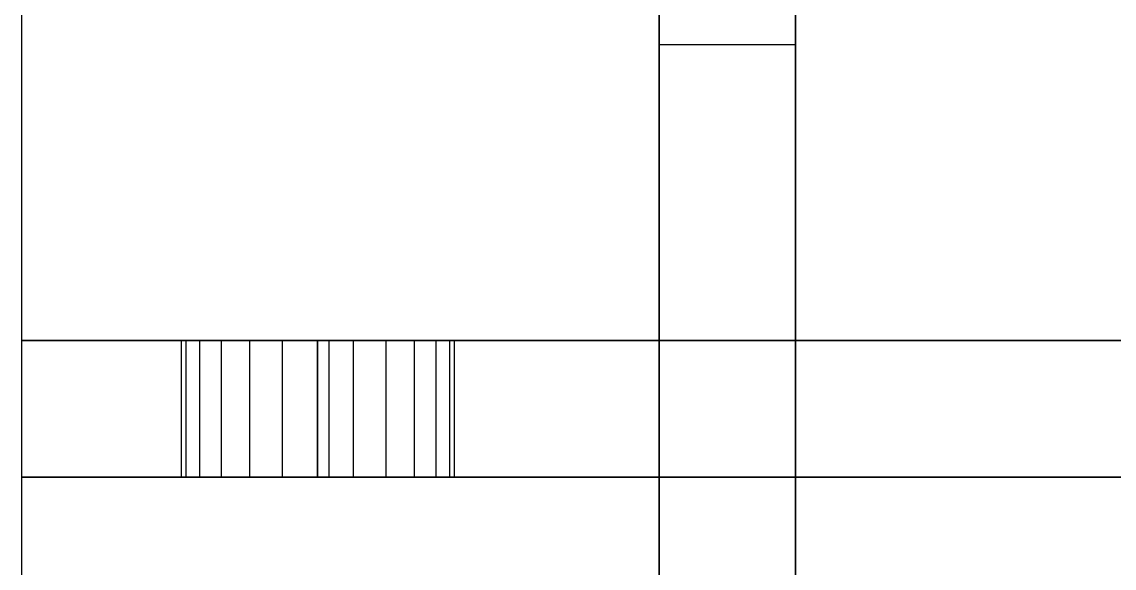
# Model space of a CAD drawing. Header units: metres. Extents: x -1 to 375, y 3 to 378.
# Drawn here: x -0.63 to 14.61, y 255.75 to 263.37 of the extents above; entities that cross this region are included whole.
import ezdxf

# ---------------------------------------------------------------- set-up
doc = ezdxf.new("R2010")
doc.units = ezdxf.units.M

msp = doc.modelspace()

# ---------------------------------------------------------------- linework, layer by layer
at = {"layer": 'Flat node sheet'}
for p, q in [((-0.635, 248.127, 253.842), (-0.635, 278.607, 253.842)), ((-0.635, 248.127, 255.747), (-0.635, 278.607, 255.747)), ((-0.635, 248.127, 8.732), (-0.635, 278.607, 8.732)), ((-0.635, 248.127, 10.637), (-0.635, 278.607, 10.637)), ((8.255, 278.607, 264.637), (8.255, 252.096, 264.637)), ((8.255, 278.607, 255.747), (8.255, 252.414, 255.747)), ((8.255, 252.414, 253.842), (8.255, 278.607, 253.842)), ((8.255, 278.607, 266.542), (8.255, 252.096, 266.542)), ((8.255, 278.607, 244.952), (8.255, 263.05, 244.952)), ((8.255, 278.607, 19.527), (8.255, 252.096, 19.527)), ((8.255, 278.607, 10.637), (8.255, 252.414, 10.637)), ((8.255, 252.414, 8.732), (8.255, 278.607, 8.732)), ((8.255, 278.607, 21.432), (8.255, 252.096, 21.432)), ((8.255, 278.607, -0.158), (8.255, 263.05, -0.158)), ((10.16, 278.607, 253.842), (10.16, 252.414, 253.842)), ((10.16, 278.607, 255.747), (10.16, 252.414, 255.747)), ((10.16, 278.607, 244.952), (10.16, 263.05, 244.952)), ((10.16, 278.607, 266.542), (10.16, 252.255, 266.542)), ((10.16, 278.607, 264.637), (10.16, 252.255, 264.637)), ((10.16, 278.607, 8.732), (10.16, 252.414, 8.732)), ((10.16, 278.607, 10.637), (10.16, 252.414, 10.637)), ((10.16, 278.607, -0.158), (10.16, 263.05, -0.158)), ((10.16, 278.607, 21.432), (10.16, 252.255, 21.432)), ((10.16, 278.607, 19.527), (10.16, 252.255, 19.527)), ((-0.635, 258.922, 264.637), (-0.635, 267.812, 264.637)), ((-0.635, 258.922, 266.542), (-0.635, 267.812, 266.542)), ((-0.635, 258.922, 19.527), (-0.635, 267.812, 19.527)), ((-0.635, 258.922, 21.432), (-0.635, 267.812, 21.432)), ((8.255, 248.127, 275.432), (8.255, 267.812, 275.432)), ((8.255, 248.127, 30.322), (8.255, 267.812, 30.322)), ((10.16, 248.127, 275.432), (10.16, 267.812, 275.432)), ((10.16, 248.127, 30.322), (10.16, 267.812, 30.322)), ((8.255, 263.05, 244.952), (8.255, 258.922, 249.08)), ((8.255, 263.05, 244.952), (10.16, 263.05, 244.952)), ((8.255, 263.05, -0.158), (8.255, 258.922, 3.97)), ((8.255, 263.05, -0.158), (10.16, 263.05, -0.158)), ((10.16, 263.05, 244.952), (10.16, 258.922, 249.08)), ((10.16, 263.05, -0.158), (10.16, 258.922, 3.97)), ((-0.635, 257.017, 259.875), (-0.635, 258.922, 259.875)), ((-0.635, 257.017, 275.432), (-0.635, 258.922, 275.432)), ((-0.635, 257.017, 253.842), (-0.635, 258.922, 253.842)), ((-0.635, 257.017, 244.952), (-0.635, 258.922, 244.952)), ((8.255, 258.922, 275.432), (-0.635, 258.922, 275.432)), ((-0.635, 258.922, 244.952), (29.845, 258.922, 244.952)), ((-0.635, 258.922, 253.842), (-0.635, 258.922, 244.952)), ((-0.635, 258.922, 253.842), (3.492, 258.922, 253.842)), ((-0.635, 258.922, 259.875), (3.492, 258.922, 255.747)), ((-0.635, 258.922, 275.432), (-0.635, 258.922, 259.875)), ((-0.635, 258.922, 264.637), (25.876, 258.922, 264.637)), ((-0.635, 258.922, 264.637), (-0.635, 258.922, 266.542)), ((-0.635, 258.922, 266.542), (25.718, 258.922, 266.542)), ((-0.635, 257.017, 14.765), (-0.635, 258.922, 14.765)), ((-0.635, 257.017, 30.322), (-0.635, 258.922, 30.322)), ((-0.635, 257.017, 8.732), (-0.635, 258.922, 8.732)), ((-0.635, 257.017, -0.158), (-0.635, 258.922, -0.158)), ((8.255, 258.922, 30.322), (-0.635, 258.922, 30.322)), ((-0.635, 258.922, -0.158), (29.845, 258.922, -0.158)), ((-0.635, 258.922, 8.732), (-0.635, 258.922, -0.158)), ((-0.635, 258.922, 8.732), (3.492, 258.922, 8.732)), ((-0.635, 258.922, 14.765), (3.492, 258.922, 10.637)), ((-0.635, 258.922, 30.322), (-0.635, 258.922, 14.765)), ((-0.635, 258.922, 19.527), (25.876, 258.922, 19.527)), ((-0.635, 258.922, 19.527), (-0.635, 258.922, 21.432)), ((-0.635, 258.922, 21.432), (25.718, 258.922, 21.432)), ((1.652, 258.922, 249.573), (1.588, 258.922, 249.08)), ((1.588, 258.922, 249.08), (1.652, 258.922, 248.587)), ((1.588, 258.922, 249.08), (1.588, 257.017, 249.08)), ((1.652, 258.922, 4.463), (1.588, 258.922, 3.97)), ((1.588, 258.922, 3.97), (1.652, 258.922, 3.477)), ((1.588, 258.922, 3.97), (1.588, 257.017, 3.97)), ((1.843, 258.922, 250.032), (1.652, 258.922, 249.573)), ((1.652, 258.922, 248.587), (1.843, 258.922, 248.127)), ((1.652, 258.922, 248.587), (1.652, 257.017, 248.587)), ((1.652, 258.922, 249.573), (1.652, 257.017, 249.573)), ((1.843, 258.922, 4.922), (1.652, 258.922, 4.463)), ((1.652, 258.922, 3.477), (1.843, 258.922, 3.017)), ((1.652, 258.922, 3.477), (1.652, 257.017, 3.477)), ((1.652, 258.922, 4.463), (1.652, 257.017, 4.463)), ((2.145, 258.922, 250.427), (1.843, 258.922, 250.032)), ((1.843, 258.922, 248.127), (2.145, 258.922, 247.733)), ((1.843, 258.922, 250.032), (1.843, 257.017, 250.032)), ((1.843, 258.922, 248.127), (1.843, 257.017, 248.127)), ((2.145, 258.922, 5.317), (1.843, 258.922, 4.922)), ((1.843, 258.922, 3.017), (2.145, 258.922, 2.623)), ((1.843, 258.922, 4.922), (1.843, 257.017, 4.922)), ((1.843, 258.922, 3.017), (1.843, 257.017, 3.017)), ((2.54, 258.922, 250.73), (2.145, 258.922, 250.427)), ((2.145, 258.922, 247.733), (2.54, 258.922, 247.43)), ((2.145, 258.922, 250.427), (2.145, 257.017, 250.427)), ((2.145, 258.922, 247.733), (2.145, 257.017, 247.733)), ((2.54, 258.922, 5.62), (2.145, 258.922, 5.317)), ((2.145, 258.922, 2.623), (2.54, 258.922, 2.32)), ((2.145, 258.922, 5.317), (2.145, 257.017, 5.317)), ((2.145, 258.922, 2.623), (2.145, 257.017, 2.623)), ((2.999, 258.922, 250.92), (2.54, 258.922, 250.73)), ((2.54, 258.922, 247.43), (2.999, 258.922, 247.24)), ((2.54, 258.922, 250.73), (2.54, 257.017, 250.73)), ((2.54, 258.922, 247.43), (2.54, 257.017, 247.43)), ((2.999, 258.922, 5.81), (2.54, 258.922, 5.62)), ((2.54, 258.922, 2.32), (2.999, 258.922, 2.13)), ((2.54, 258.922, 5.62), (2.54, 257.017, 5.62)), ((2.54, 258.922, 2.32), (2.54, 257.017, 2.32)), ((3.492, 258.922, 250.985), (2.999, 258.922, 250.92)), ((2.999, 258.922, 247.24), (3.492, 258.922, 247.175)), ((2.999, 258.922, 250.92), (2.999, 257.017, 250.92)), ((2.999, 258.922, 247.24), (2.999, 257.017, 247.24)), ((3.492, 258.922, 5.875), (2.999, 258.922, 5.81)), ((2.999, 258.922, 2.13), (3.492, 258.922, 2.065)), ((2.999, 258.922, 5.81), (2.999, 257.017, 5.81)), ((2.999, 258.922, 2.13), (2.999, 257.017, 2.13)), ((3.986, 258.922, 250.92), (3.492, 258.922, 250.985)), ((3.492, 258.922, 250.985), (3.492, 257.017, 250.985)), ((3.986, 258.922, 5.81), (3.492, 258.922, 5.875)), ((3.492, 258.922, 5.875), (3.492, 257.017, 5.875)), ((3.492, 257.017, 255.747), (3.492, 258.922, 255.747)), ((3.492, 257.017, 253.842), (3.492, 258.922, 253.842)), ((3.492, 258.922, 247.175), (3.986, 258.922, 247.24)), ((3.492, 258.922, 247.175), (3.492, 257.017, 247.175)), ((3.492, 258.922, 253.842), (3.492, 258.922, 255.747)), ((3.492, 258.922, 255.747), (3.492, 257.017, 255.747)), ((3.651, 258.922, 253.842), (3.492, 258.922, 255.747)), ((3.651, 258.922, 255.747), (3.492, 258.922, 255.747)), ((3.492, 257.017, 10.637), (3.492, 258.922, 10.637)), ((3.492, 257.017, 8.732), (3.492, 258.922, 8.732)), ((3.492, 258.922, 2.065), (3.986, 258.922, 2.13)), ((3.492, 258.922, 2.065), (3.492, 257.017, 2.065)), ((3.492, 258.922, 8.732), (3.492, 258.922, 10.637)), ((3.492, 258.922, 10.637), (3.492, 257.017, 10.637)), ((3.651, 258.922, 8.732), (3.492, 258.922, 10.637)), ((3.651, 258.922, 10.637), (3.492, 258.922, 10.637)), ((29.845, 258.922, 253.842), (3.651, 258.922, 253.842)), ((3.651, 257.017, 253.842), (3.651, 258.922, 253.842)), ((29.845, 258.922, 255.747), (3.651, 258.922, 255.747)), ((3.651, 257.017, 255.747), (3.651, 258.922, 255.747)), ((29.845, 258.922, 8.732), (3.651, 258.922, 8.732)), ((3.651, 257.017, 8.732), (3.651, 258.922, 8.732)), ((29.845, 258.922, 10.637), (3.651, 258.922, 10.637)), ((3.651, 257.017, 10.637), (3.651, 258.922, 10.637)), ((3.986, 258.922, 247.24), (4.445, 258.922, 247.43)), ((4.445, 258.922, 250.73), (3.986, 258.922, 250.92)), ((3.986, 258.922, 250.92), (3.986, 257.017, 250.92)), ((3.986, 258.922, 247.24), (3.986, 257.017, 247.24)), ((3.986, 258.922, 2.13), (4.445, 258.922, 2.32)), ((4.445, 258.922, 5.62), (3.986, 258.922, 5.81)), ((3.986, 258.922, 5.81), (3.986, 257.017, 5.81)), ((3.986, 258.922, 2.13), (3.986, 257.017, 2.13)), ((4.445, 258.922, 247.43), (4.84, 258.922, 247.733)), ((4.84, 258.922, 250.427), (4.445, 258.922, 250.73)), ((4.445, 258.922, 250.73), (4.445, 257.017, 250.73)), ((4.445, 258.922, 247.43), (4.445, 257.017, 247.43)), ((4.445, 258.922, 2.32), (4.84, 258.922, 2.623)), ((4.84, 258.922, 5.317), (4.445, 258.922, 5.62)), ((4.445, 258.922, 5.62), (4.445, 257.017, 5.62)), ((4.445, 258.922, 2.32), (4.445, 257.017, 2.32)), ((4.84, 258.922, 247.733), (5.142, 258.922, 248.127)), ((5.142, 258.922, 250.032), (4.84, 258.922, 250.427)), ((4.84, 258.922, 250.427), (4.84, 257.017, 250.427)), ((4.84, 258.922, 247.733), (4.84, 257.017, 247.733)), ((4.84, 258.922, 2.623), (5.142, 258.922, 3.017)), ((5.142, 258.922, 4.922), (4.84, 258.922, 5.317)), ((4.84, 258.922, 5.317), (4.84, 257.017, 5.317)), ((4.84, 258.922, 2.623), (4.84, 257.017, 2.623)), ((5.142, 258.922, 248.127), (5.333, 258.922, 248.587)), ((5.333, 258.922, 249.573), (5.142, 258.922, 250.032)), ((5.142, 258.922, 250.032), (5.142, 257.017, 250.032)), ((5.142, 258.922, 248.127), (5.142, 257.017, 248.127)), ((5.142, 258.922, 3.017), (5.333, 258.922, 3.477)), ((5.333, 258.922, 4.463), (5.142, 258.922, 4.922)), ((5.142, 258.922, 4.922), (5.142, 257.017, 4.922)), ((5.142, 258.922, 3.017), (5.142, 257.017, 3.017)), ((5.333, 258.922, 248.587), (5.398, 258.922, 249.08)), ((5.398, 258.922, 249.08), (5.333, 258.922, 249.573)), ((5.333, 258.922, 249.573), (5.333, 257.017, 249.573)), ((5.333, 258.922, 248.587), (5.333, 257.017, 248.587)), ((5.333, 258.922, 3.477), (5.398, 258.922, 3.97)), ((5.398, 258.922, 3.97), (5.333, 258.922, 4.463)), ((5.333, 258.922, 4.463), (5.333, 257.017, 4.463)), ((5.333, 258.922, 3.477), (5.333, 257.017, 3.477)), ((5.398, 258.922, 249.08), (5.398, 257.017, 249.08)), ((5.398, 258.922, 3.97), (5.398, 257.017, 3.97)), ((8.255, 257.017, 275.432), (8.255, 258.922, 275.432)), ((10.16, 258.922, 249.08), (8.255, 258.922, 249.08)), ((8.255, 257.017, 249.239), (8.255, 258.922, 249.08)), ((8.255, 258.922, 275.432), (8.255, 258.922, 249.239)), ((8.255, 258.922, 249.239), (10.16, 258.922, 249.239)), ((8.255, 258.922, 249.239), (8.255, 258.922, 249.08)), ((8.255, 257.017, 249.08), (8.255, 258.922, 249.08)), ((8.255, 258.922, 249.08), (10.16, 258.922, 249.08)), ((8.255, 257.017, 30.322), (8.255, 258.922, 30.322)), ((10.16, 258.922, 3.97), (8.255, 258.922, 3.97)), ((8.255, 257.017, 4.129), (8.255, 258.922, 3.97)), ((8.255, 258.922, 30.322), (8.255, 258.922, 4.129)), ((8.255, 258.922, 4.129), (10.16, 258.922, 4.129)), ((8.255, 258.922, 4.129), (8.255, 258.922, 3.97)), ((8.255, 257.017, 3.97), (8.255, 258.922, 3.97)), ((8.255, 258.922, 3.97), (10.16, 258.922, 3.97)), ((10.16, 257.017, 275.432), (10.16, 258.922, 275.432)), ((10.16, 257.017, 249.239), (10.16, 258.922, 249.08)), ((10.16, 258.922, 275.432), (10.16, 258.922, 249.239)), ((19.05, 258.922, 275.432), (10.16, 258.922, 275.432)), ((10.16, 258.922, 249.239), (10.16, 258.922, 249.08)), ((10.16, 257.017, 249.08), (10.16, 258.922, 249.08)), ((10.16, 257.017, 30.322), (10.16, 258.922, 30.322)), ((10.16, 257.017, 4.129), (10.16, 258.922, 3.97)), ((10.16, 258.922, 30.322), (10.16, 258.922, 4.129)), ((19.05, 258.922, 30.322), (10.16, 258.922, 30.322)), ((10.16, 258.922, 4.129), (10.16, 258.922, 3.97)), ((10.16, 257.017, 3.97), (10.16, 258.922, 3.97)), ((-0.635, 257.017, 253.842), (3.492, 257.017, 253.842)), ((-0.635, 257.017, 244.952), (29.845, 257.017, 244.952)), ((8.255, 257.017, 275.432), (-0.635, 257.017, 275.432)), ((-0.635, 257.017, 253.842), (-0.635, 257.017, 244.952)), ((-0.635, 257.017, 259.875), (3.492, 257.017, 255.747)), ((-0.635, 257.017, 275.432), (-0.635, 257.017, 259.875)), ((-0.635, 248.127, 264.637), (-0.635, 257.017, 264.637)), ((-0.635, 257.017, 264.637), (25.876, 257.017, 264.637)), ((-0.635, 257.017, 264.637), (-0.635, 257.017, 266.542)), ((-0.635, 248.127, 266.542), (-0.635, 257.017, 266.542)), ((-0.635, 257.017, 266.542), (25.718, 257.017, 266.542)), ((-0.635, 257.017, 8.732), (3.492, 257.017, 8.732)), ((-0.635, 257.017, -0.158), (29.845, 257.017, -0.158)), ((8.255, 257.017, 30.322), (-0.635, 257.017, 30.322)), ((-0.635, 257.017, 8.732), (-0.635, 257.017, -0.158)), ((-0.635, 257.017, 14.765), (3.492, 257.017, 10.637)), ((-0.635, 257.017, 30.322), (-0.635, 257.017, 14.765)), ((-0.635, 248.127, 19.527), (-0.635, 257.017, 19.527)), ((-0.635, 257.017, 19.527), (25.876, 257.017, 19.527)), ((-0.635, 257.017, 19.527), (-0.635, 257.017, 21.432)), ((-0.635, 248.127, 21.432), (-0.635, 257.017, 21.432)), ((-0.635, 257.017, 21.432), (25.718, 257.017, 21.432)), ((1.588, 257.017, 249.08), (1.652, 257.017, 248.587)), ((1.652, 257.017, 249.573), (1.588, 257.017, 249.08)), ((1.588, 257.017, 3.97), (1.652, 257.017, 3.477)), ((1.652, 257.017, 4.463), (1.588, 257.017, 3.97)), ((1.652, 257.017, 248.587), (1.843, 257.017, 248.127)), ((1.843, 257.017, 250.032), (1.652, 257.017, 249.573)), ((1.652, 257.017, 3.477), (1.843, 257.017, 3.017)), ((1.843, 257.017, 4.922), (1.652, 257.017, 4.463)), ((2.145, 257.017, 250.427), (1.843, 257.017, 250.032)), ((1.843, 257.017, 248.127), (2.145, 257.017, 247.733)), ((2.145, 257.017, 5.317), (1.843, 257.017, 4.922)), ((1.843, 257.017, 3.017), (2.145, 257.017, 2.623)), ((2.54, 257.017, 250.73), (2.145, 257.017, 250.427)), ((2.145, 257.017, 247.733), (2.54, 257.017, 247.43)), ((2.54, 257.017, 5.62), (2.145, 257.017, 5.317)), ((2.145, 257.017, 2.623), (2.54, 257.017, 2.32)), ((2.999, 257.017, 250.92), (2.54, 257.017, 250.73)), ((2.54, 257.017, 247.43), (2.999, 257.017, 247.24)), ((2.999, 257.017, 5.81), (2.54, 257.017, 5.62)), ((2.54, 257.017, 2.32), (2.999, 257.017, 2.13)), ((3.492, 257.017, 250.985), (2.999, 257.017, 250.92)), ((2.999, 257.017, 247.24), (3.492, 257.017, 247.175)), ((3.492, 257.017, 5.875), (2.999, 257.017, 5.81)), ((2.999, 257.017, 2.13), (3.492, 257.017, 2.065)), ((3.986, 257.017, 250.92), (3.492, 257.017, 250.985)), ((3.986, 257.017, 5.81), (3.492, 257.017, 5.875)), ((3.492, 257.017, 253.842), (3.492, 257.017, 255.747)), ((3.492, 257.017, 247.175), (3.986, 257.017, 247.24)), ((3.651, 257.017, 253.842), (3.492, 257.017, 255.747)), ((3.651, 257.017, 255.747), (3.492, 257.017, 255.747)), ((3.492, 257.017, 8.732), (3.492, 257.017, 10.637)), ((3.492, 257.017, 2.065), (3.986, 257.017, 2.13)), ((3.651, 257.017, 8.732), (3.492, 257.017, 10.637)), ((3.651, 257.017, 10.637), (3.492, 257.017, 10.637)), ((3.651, 257.017, 253.842), (29.845, 257.017, 253.842)), ((29.845, 257.017, 255.747), (3.651, 257.017, 255.747)), ((3.651, 257.017, 8.732), (29.845, 257.017, 8.732)), ((29.845, 257.017, 10.637), (3.651, 257.017, 10.637)), ((4.445, 257.017, 250.73), (3.986, 257.017, 250.92)), ((3.986, 257.017, 247.24), (4.445, 257.017, 247.43)), ((4.445, 257.017, 5.62), (3.986, 257.017, 5.81)), ((3.986, 257.017, 2.13), (4.445, 257.017, 2.32)), ((4.84, 257.017, 250.427), (4.445, 257.017, 250.73)), ((4.445, 257.017, 247.43), (4.84, 257.017, 247.733)), ((4.84, 257.017, 5.317), (4.445, 257.017, 5.62)), ((4.445, 257.017, 2.32), (4.84, 257.017, 2.623)), ((5.142, 257.017, 250.032), (4.84, 257.017, 250.427)), ((4.84, 257.017, 247.733), (5.142, 257.017, 248.127)), ((5.142, 257.017, 4.922), (4.84, 257.017, 5.317)), ((4.84, 257.017, 2.623), (5.142, 257.017, 3.017)), ((5.333, 257.017, 249.573), (5.142, 257.017, 250.032)), ((5.142, 257.017, 248.127), (5.333, 257.017, 248.587)), ((5.333, 257.017, 4.463), (5.142, 257.017, 4.922)), ((5.142, 257.017, 3.017), (5.333, 257.017, 3.477)), ((5.398, 257.017, 249.08), (5.333, 257.017, 249.573)), ((5.333, 257.017, 248.587), (5.398, 257.017, 249.08)), ((5.398, 257.017, 3.97), (5.333, 257.017, 4.463)), ((5.333, 257.017, 3.477), (5.398, 257.017, 3.97)), ((8.255, 257.017, 249.239), (8.255, 257.017, 275.432)), ((8.255, 257.017, 249.239), (10.16, 257.017, 249.239)), ((8.255, 257.017, 244.952), (8.255, 257.017, 249.08)), ((8.255, 257.017, 244.952), (8.255, 248.127, 244.952)), ((8.255, 257.017, 249.08), (10.16, 257.017, 249.08)), ((8.255, 257.017, 244.952), (10.16, 257.017, 244.952)), ((8.255, 257.017, 4.129), (8.255, 257.017, 30.322)), ((8.255, 257.017, 4.129), (10.16, 257.017, 4.129)), ((8.255, 257.017, -0.158), (8.255, 257.017, 3.97)), ((8.255, 257.017, -0.158), (8.255, 248.127, -0.158)), ((8.255, 257.017, 3.97), (10.16, 257.017, 3.97)), ((8.255, 257.017, -0.158), (10.16, 257.017, -0.158)), ((19.05, 257.017, 275.432), (10.16, 257.017, 275.432)), ((10.16, 257.017, 275.432), (10.16, 257.017, 249.239)), ((10.16, 257.017, 244.952), (10.16, 248.127, 244.952)), ((10.16, 257.017, 244.952), (10.16, 257.017, 249.08)), ((19.05, 257.017, 30.322), (10.16, 257.017, 30.322)), ((10.16, 257.017, 30.322), (10.16, 257.017, 4.129)), ((10.16, 257.017, -0.158), (10.16, 248.127, -0.158)), ((10.16, 257.017, -0.158), (10.16, 257.017, 3.97))]:
    msp.add_line(p, q, dxfattribs=at)

doc.saveas('drawing.dxf')
